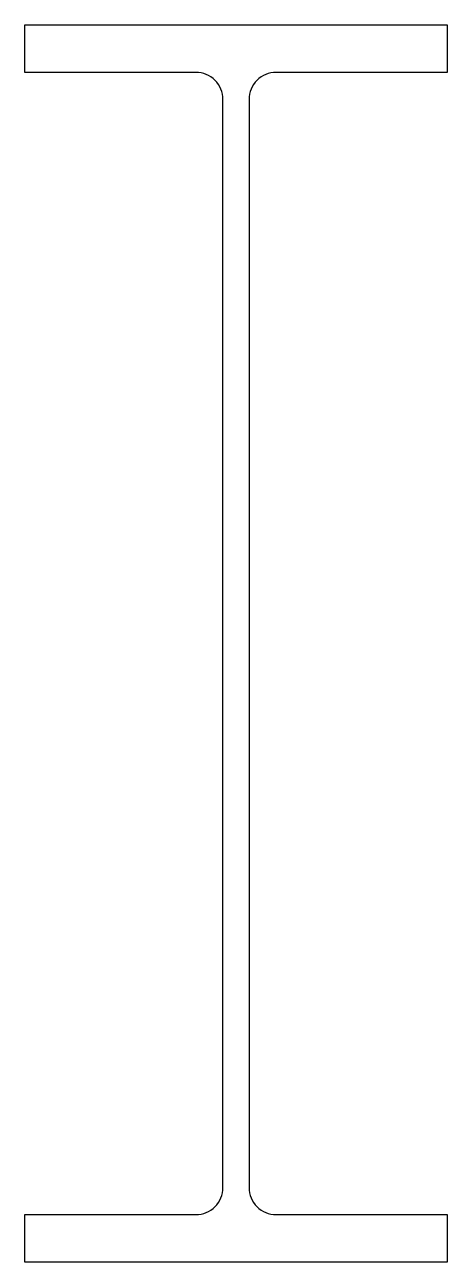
# Model space of a CAD drawing. Header units: millimetres. Extents: x 0 to 266, y 0 to 779.
import ezdxf

# ---------------------------------------------------------------- set-up
doc = ezdxf.new("R2010")
doc.units = ezdxf.units.MM
doc.layers.add('Profile', color=7, linetype='Continuous')

msp = doc.modelspace()

# ---------------------------------------------------------------- linework, layer by layer
at = {"layer": 'Profile'}
msp.add_lwpolyline([(0, 30), (107.75, 30, 0.414214), (124.75, 47), (124.75, 732, 0.414214), (107.75, 749), (0, 749), (0, 779), (266, 779), (266, 749), (158.25, 749, 0.414214), (141.25, 732), (141.25, 47, 0.414214), (158.25, 30), (266, 30), (266, 0), (0, 0)], format="xyb", close=True, dxfattribs=at)

doc.saveas('drawing.dxf')
